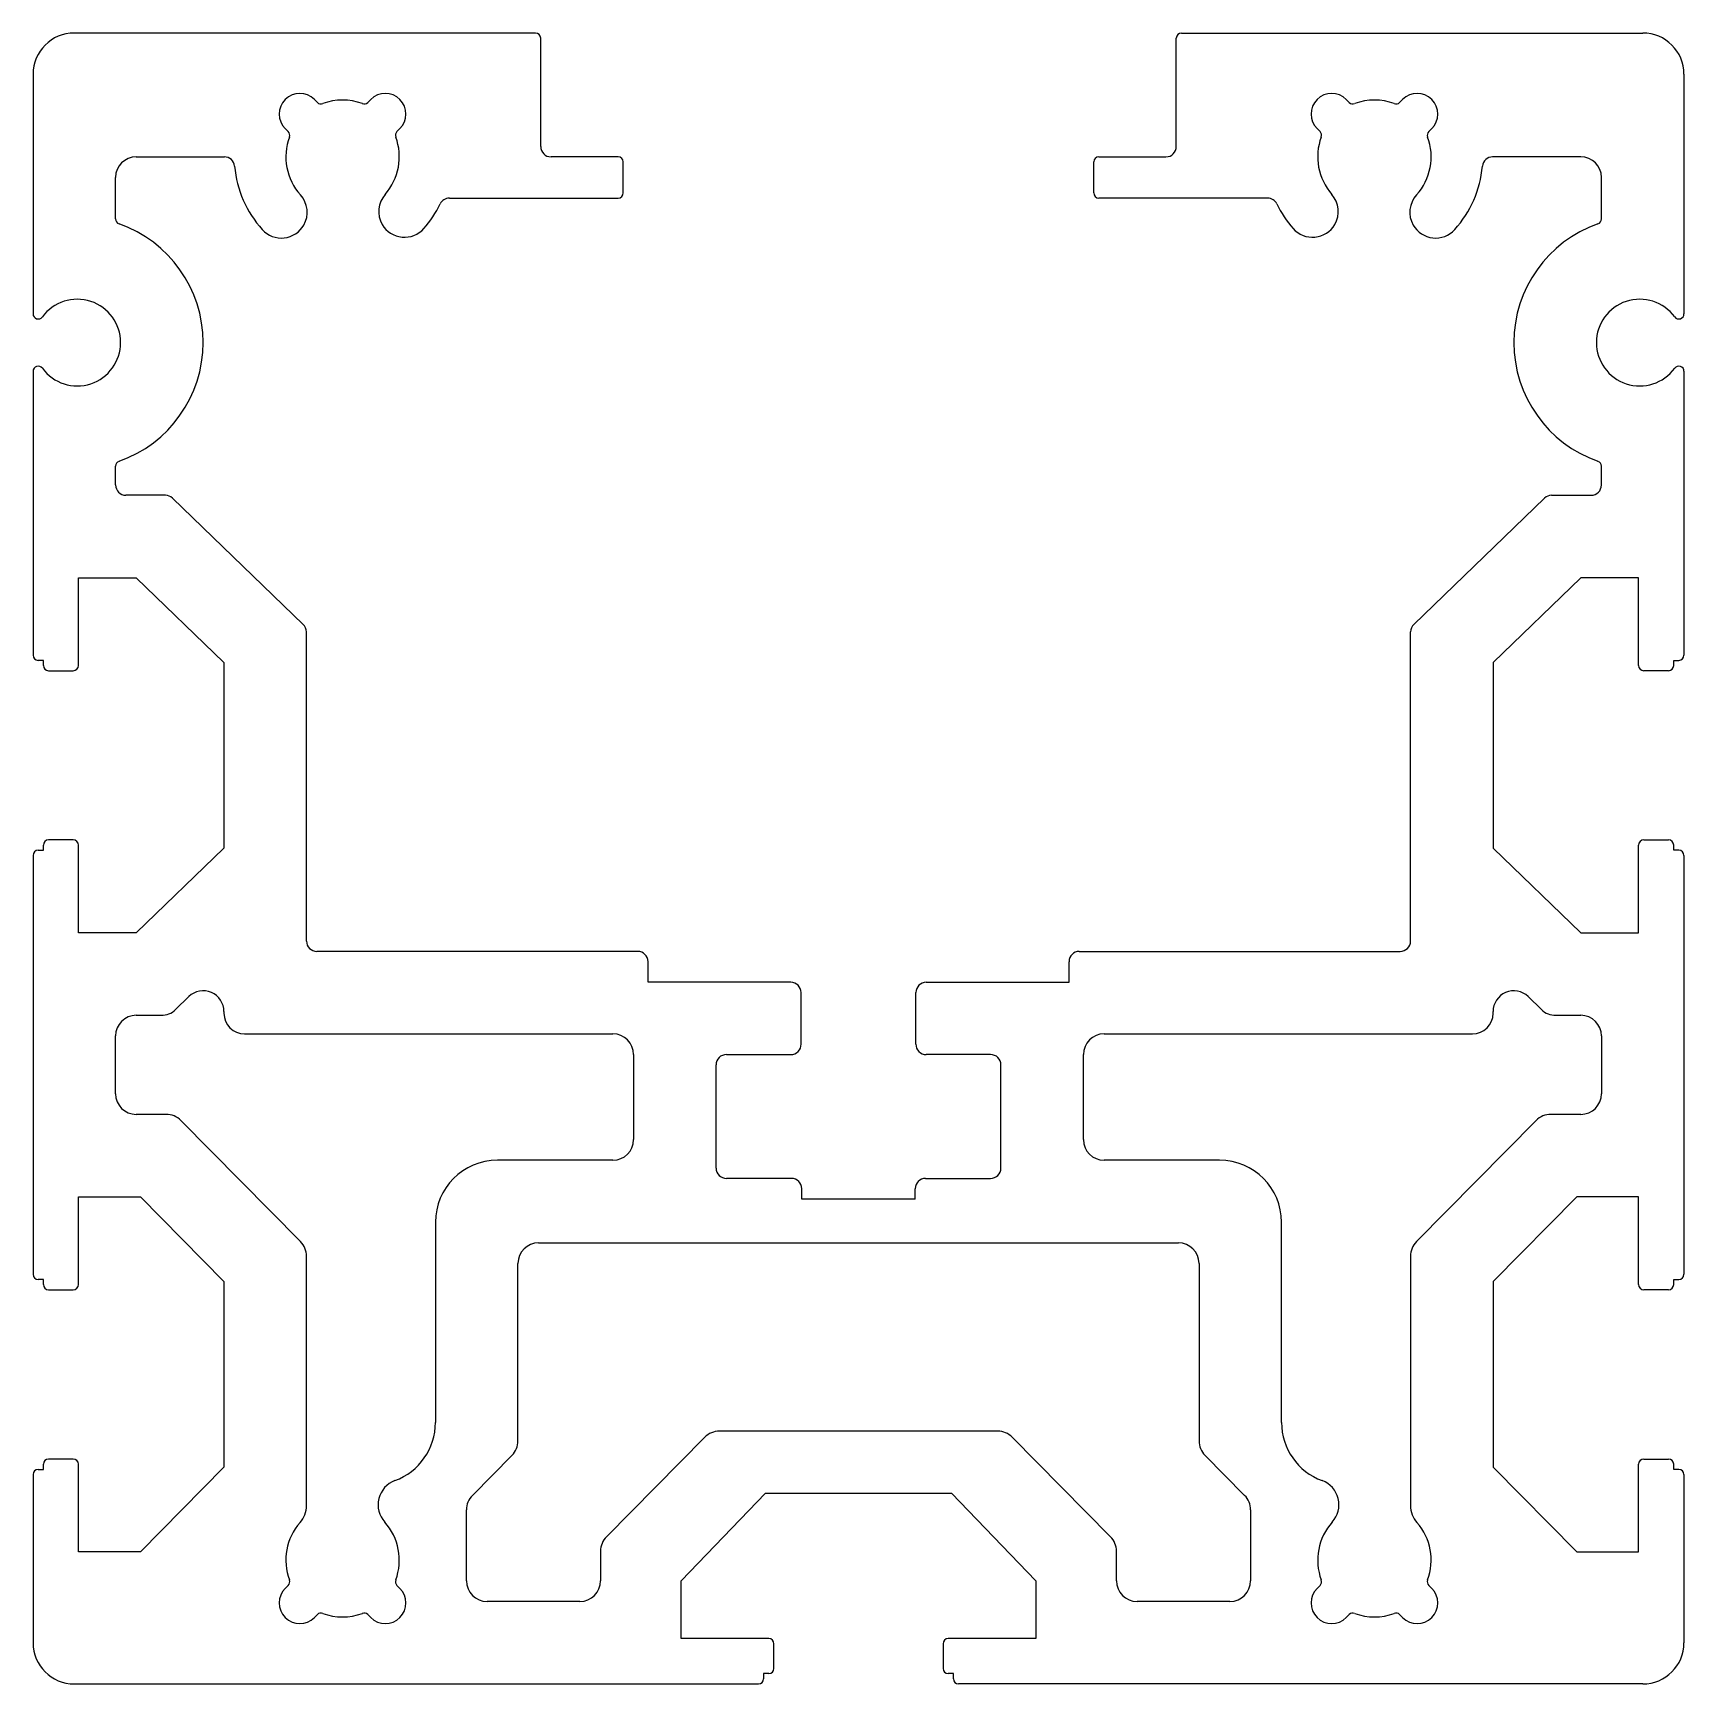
# Model space of a CAD drawing. Extents: x 2093.8 to 2173.8, y 1973.9 to 2053.9.
import ezdxf

# ---------------------------------------------------------------- set-up
doc = ezdxf.new("R2010")
doc.units = 0
doc.layers.get('0').update_dxf_attribs({"linetype": 'CONTINUOUS'})

msp = doc.modelspace()

# ---------------------------------------------------------------- linework, layer by layer
for p, q in [((2118.135, 2053.862), (2095.785, 2053.862)), ((2118.385, 2048.362), (2118.385, 2053.612)), ((2149.185, 2048.362), (2149.185, 2053.612)), ((2149.435, 2053.862), (2171.785, 2053.862)), ((2093.785, 2051.862), (2093.785, 2040.254)), ((2173.785, 2051.862), (2173.785, 2040.254)), ((2107.563, 2050.497), (2107.42, 2050.641)), ((2110.006, 2050.497), (2110.15, 2050.641)), ((2157.563, 2050.497), (2157.42, 2050.641)), ((2160.006, 2050.497), (2160.15, 2050.641)), ((2106.149, 2049.083), (2106.005, 2049.227)), ((2111.42, 2049.083), (2111.564, 2049.227)), ((2156.149, 2049.083), (2156.005, 2049.227)), ((2161.42, 2049.083), (2161.564, 2049.227)), ((2098.785, 2047.862), (2103.057, 2047.862)), ((2122.135, 2047.862), (2118.885, 2047.862)), ((2122.385, 2046.112), (2122.385, 2047.612)), ((2145.185, 2046.112), (2145.185, 2047.612)), ((2145.435, 2047.862), (2148.685, 2047.862)), ((2168.785, 2047.862), (2164.513, 2047.862)), ((2097.785, 2044.852), (2097.785, 2046.862)), ((2169.785, 2044.852), (2169.785, 2046.862)), ((2113.963, 2045.862), (2122.135, 2045.862)), ((2153.607, 2045.862), (2145.435, 2045.862)), ((2093.785, 2037.469), (2093.785, 2023.712)), ((2173.785, 2037.469), (2173.785, 2023.712)), ((2097.785, 2031.962), (2097.785, 2032.871)), ((2169.785, 2031.962), (2169.785, 2032.871)), ((2100.198, 2031.462), (2098.285, 2031.462)), ((2106.882, 2025.208), (2100.545, 2031.321)), ((2160.688, 2025.208), (2167.025, 2031.321)), ((2167.372, 2031.462), (2169.285, 2031.462)), ((2095.985, 2023.212), (2095.985, 2027.462)), ((2095.985, 2027.462), (2098.785, 2027.462)), ((2098.785, 2027.462), (2103.035, 2023.362)), ((2168.785, 2027.462), (2164.535, 2023.362)), ((2171.585, 2027.462), (2168.785, 2027.462)), ((2171.585, 2023.212), (2171.585, 2027.462)), ((2107.035, 2009.862), (2107.035, 2024.848)), ((2160.535, 2009.862), (2160.535, 2024.848)), ((2094.285, 2023.462), (2094.035, 2023.462)), ((2094.285, 2023.212), (2094.285, 2023.462)), ((2103.035, 2023.362), (2103.035, 2014.362)), ((2164.535, 2023.362), (2164.535, 2014.362)), ((2173.285, 2023.212), (2173.285, 2023.462)), ((2173.285, 2023.462), (2173.535, 2023.462)), ((2094.535, 2022.962), (2095.735, 2022.962)), ((2173.035, 2022.962), (2171.835, 2022.962)), ((2094.285, 2014.262), (2094.285, 2014.512)), ((2095.735, 2014.762), (2094.535, 2014.762)), ((2095.985, 2010.262), (2095.985, 2014.512)), ((2171.585, 2010.262), (2171.585, 2014.512)), ((2171.835, 2014.762), (2173.035, 2014.762)), ((2173.285, 2014.262), (2173.285, 2014.512)), ((2093.785, 2014.012), (2093.785, 1993.712)), ((2094.035, 2014.262), (2094.285, 2014.262)), ((2103.035, 2014.362), (2098.785, 2010.262)), ((2164.535, 2014.362), (2168.785, 2010.262)), ((2173.535, 2014.262), (2173.285, 2014.262)), ((2173.785, 2014.012), (2173.785, 1993.712)), ((2098.785, 2010.262), (2095.985, 2010.262)), ((2168.785, 2010.262), (2171.585, 2010.262)), ((2123.085, 2009.362), (2107.535, 2009.362)), ((2123.585, 2007.862), (2123.585, 2008.862)), ((2143.985, 2007.862), (2143.985, 2008.862)), ((2144.485, 2009.362), (2160.035, 2009.362)), ((2130.501, 2007.862), (2123.585, 2007.862)), ((2131.007, 2004.863), (2131.001, 2007.363)), ((2136.562, 2004.863), (2136.569, 2007.363)), ((2137.069, 2007.862), (2143.985, 2007.862)), ((2100.69, 2006.542), (2101.34, 2007.169)), ((2103.035, 2006.449), (2103.035, 2006.362)), ((2164.535, 2006.362), (2164.535, 2006.449)), ((2166.229, 2007.169), (2166.879, 2006.542)), ((2098.785, 2006.262), (2099.996, 2006.262)), ((2167.574, 2006.262), (2168.785, 2006.262)), ((2097.785, 2002.462), (2097.785, 2005.262)), ((2104.035, 2005.362), (2121.885, 2005.362)), ((2145.685, 2005.362), (2163.535, 2005.362)), ((2169.785, 2005.262), (2169.785, 2002.462)), ((2122.885, 2004.362), (2122.885, 2000.238)), ((2127.385, 2004.362), (2130.507, 2004.362)), ((2140.185, 2004.362), (2137.062, 2004.362)), ((2144.685, 2000.238), (2144.685, 2004.362)), ((2126.885, 1998.862), (2126.885, 2003.862)), ((2140.685, 1998.862), (2140.685, 2003.862)), ((2100.238, 2001.462), (2098.785, 2001.462)), ((2106.746, 1995.296), (2100.95, 2001.164)), ((2166.62, 2001.164), (2160.823, 1995.296)), ((2168.785, 2001.462), (2167.331, 2001.462)), ((2121.885, 1999.238), (2116.285, 1999.238)), ((2151.285, 1999.238), (2145.685, 1999.238)), ((2130.535, 1998.362), (2127.385, 1998.362)), ((2131.035, 1997.362), (2131.035, 1997.862)), ((2136.535, 1997.362), (2136.535, 1997.862)), ((2137.035, 1998.362), (2140.185, 1998.362)), ((2095.985, 1993.212), (2095.985, 1997.462)), ((2095.985, 1997.462), (2098.985, 1997.462)), ((2098.985, 1997.462), (2103.035, 1993.362)), ((2136.535, 1997.362), (2131.035, 1997.362)), ((2168.585, 1997.462), (2164.535, 1993.362)), ((2171.585, 1997.462), (2168.585, 1997.462)), ((2171.585, 1993.212), (2171.585, 1997.462)), ((2113.285, 1996.238), (2113.285, 1986.532)), ((2154.285, 1986.532), (2154.285, 1996.238)), ((2118.285, 1995.238), (2149.285, 1995.238)), ((2107.035, 1982.507), (2107.035, 1994.593)), ((2160.535, 1994.593), (2160.535, 1982.507)), ((2117.285, 1985.648), (2117.285, 1994.238)), ((2150.285, 1994.238), (2150.285, 1985.648)), ((2094.285, 1993.462), (2094.035, 1993.462)), ((2094.285, 1993.212), (2094.285, 1993.462)), ((2094.535, 1992.962), (2095.735, 1992.962)), ((2103.035, 1993.362), (2103.035, 1984.362)), ((2164.535, 1993.362), (2164.535, 1984.362)), ((2173.035, 1992.962), (2171.835, 1992.962)), ((2173.285, 1993.212), (2173.285, 1993.462)), ((2173.285, 1993.462), (2173.535, 1993.462)), ((2126.332, 1985.814), (2121.573, 1980.996)), ((2140.526, 1986.112), (2127.044, 1986.112)), ((2145.996, 1980.996), (2141.237, 1985.814)), ((2115.073, 1982.999), (2116.996, 1984.946)), ((2150.573, 1984.946), (2152.496, 1982.999)), ((2093.785, 1984.012), (2093.785, 1975.862)), ((2094.035, 1984.262), (2094.285, 1984.262)), ((2094.285, 1984.262), (2094.285, 1984.512)), ((2095.735, 1984.762), (2094.535, 1984.762)), ((2095.985, 1980.262), (2095.985, 1984.512)), ((2103.035, 1984.362), (2098.985, 1980.262)), ((2164.535, 1984.362), (2168.585, 1980.262)), ((2171.585, 1980.262), (2171.585, 1984.512)), ((2171.835, 1984.762), (2173.035, 1984.762)), ((2173.285, 1984.262), (2173.285, 1984.512)), ((2173.535, 1984.262), (2173.285, 1984.262)), ((2173.785, 1984.012), (2173.785, 1975.862)), ((2125.185, 1978.862), (2129.285, 1983.112)), ((2129.285, 1983.112), (2138.285, 1983.112)), ((2138.285, 1983.112), (2142.385, 1978.862)), ((2114.785, 1978.862), (2114.785, 1982.296)), ((2152.785, 1982.296), (2152.785, 1978.862)), ((2098.985, 1980.262), (2095.985, 1980.262)), ((2121.285, 1980.293), (2121.285, 1978.862)), ((2146.285, 1978.862), (2146.285, 1980.293)), ((2168.585, 1980.262), (2171.585, 1980.262)), ((2106.005, 1978.496), (2106.149, 1978.64)), ((2111.42, 1978.64), (2111.564, 1978.496)), ((2125.185, 1976.062), (2125.185, 1978.862)), ((2142.385, 1978.862), (2142.385, 1976.062)), ((2156.005, 1978.496), (2156.149, 1978.64)), ((2161.42, 1978.64), (2161.564, 1978.496)), ((2120.285, 1977.862), (2115.785, 1977.862)), ((2151.785, 1977.862), (2147.285, 1977.862)), ((2107.563, 1977.226), (2107.42, 1977.082)), ((2110.15, 1977.082), (2110.006, 1977.226)), ((2157.563, 1977.226), (2157.42, 1977.082)), ((2160.15, 1977.082), (2160.006, 1977.226)), ((2129.435, 1976.062), (2125.185, 1976.062)), ((2142.385, 1976.062), (2138.135, 1976.062)), ((2129.685, 1974.612), (2129.685, 1975.812)), ((2137.885, 1975.812), (2137.885, 1974.612)), ((2095.785, 1973.862), (2128.935, 1973.862)), ((2129.185, 1974.362), (2129.185, 1974.112)), ((2129.435, 1974.362), (2129.185, 1974.362)), ((2138.385, 1974.362), (2138.135, 1974.362)), ((2138.385, 1974.112), (2138.385, 1974.362)), ((2171.785, 1973.862), (2138.635, 1973.862))]:
    msp.add_line(p, q)
for centre, radius, start, end in [((2095.785, 2051.862), 2, 90, 180), ((2118.135, 2053.612), 0.25, 0, 90), ((2149.435, 2053.612), 0.25, 90, 180), ((2171.785, 2051.862), 2, 0, 90), ((2106.713, 2049.934), 1, 45, 225), ((2107.74, 2050.674), 0.25, 225, 290.37568), ((2108.785, 2047.862), 2.75, 69.62432, 110.37568), ((2109.829, 2050.674), 0.25, 249.62432, 315), ((2110.857, 2049.934), 1, 315, 135), ((2156.713, 2049.934), 1, 45, 225), ((2157.74, 2050.674), 0.25, 225, 290.37568), ((2158.785, 2047.862), 2.75, 69.62432, 110.37568), ((2159.829, 2050.674), 0.25, 249.62432, 315), ((2160.857, 2049.934), 1, 315, 135), ((2108.785, 2047.862), 2.75, 159.62432, 222.17915), ((2105.972, 2048.906), 0.25, 339.62432, 45), ((2108.785, 2047.862), 2.75, 318.59907, 20.37568), ((2111.597, 2048.906), 0.25, 135, 200.37568), ((2158.785, 2047.862), 2.75, 159.62432, 221.40093), ((2155.972, 2048.906), 0.25, 339.62432, 45), ((2158.785, 2047.862), 2.75, 317.82085, 20.37568), ((2161.597, 2048.906), 0.25, 135, 200.37568), ((2118.885, 2048.362), 0.5, 180, 270), ((2148.685, 2048.362), 0.5, 270, 0), ((2098.785, 2046.862), 1, 90, 180), ((2103.057, 2047.362), 0.5, 4.98854, 90), ((2108.785, 2047.862), 5.25, 184.98854, 222.17915), ((2122.135, 2047.612), 0.25, 0, 90), ((2145.435, 2047.612), 0.25, 90, 180), ((2158.785, 2047.862), 5.25, 317.82085, 355.01146), ((2164.513, 2047.362), 0.5, 90, 175.01146), ((2168.785, 2046.862), 1, 0, 90), ((2105.821, 2045.176), 1.25, 330.38911, 42.17915), ((2111.785, 2045.216), 1.25, 138.59907, 210.38911), ((2113.963, 2045.362), 0.5, 90, 154.22854), ((2122.135, 2046.112), 0.25, 270, 0), ((2145.435, 2046.112), 0.25, 180, 270), ((2153.607, 2045.362), 0.5, 25.77146, 90), ((2155.784, 2045.216), 1.25, 329.61089, 41.40093), ((2161.749, 2045.176), 1.25, 137.82085, 209.61089), ((2098.035, 2044.852), 0.25, 180, 250.6199), ((2108.785, 2047.862), 5.25, 318.59907, 334.22854), ((2158.785, 2047.862), 5.25, 205.77146, 221.40093), ((2169.535, 2044.852), 0.25, 289.3801, 360), ((2095.928, 2038.862), 6.1, 289.3801, 70.6199), ((2105.821, 2045.176), 1.25, 222.17915, 330.38911), ((2111.785, 2045.216), 1.25, 210.38911, 318.59907), ((2155.784, 2045.216), 1.25, 221.40093, 329.61089), ((2161.749, 2045.176), 1.25, 209.61089, 317.82085), ((2171.642, 2038.862), 6.1, 109.3801, 250.6199), ((2095.928, 2038.862), 2.1, 216.34422, 143.65578), ((2171.642, 2038.862), 2.1, 36.34422, 323.65578), ((2094.035, 2040.254), 0.25, 180, 323.65578), ((2173.535, 2040.254), 0.25, 216.34422, 0), ((2094.035, 2037.469), 0.25, 36.34422, 180), ((2173.535, 2037.469), 0.25, 0, 143.65578), ((2098.035, 2032.871), 0.25, 109.3801, 180), ((2169.535, 2032.871), 0.25, 0, 70.6199), ((2098.285, 2031.962), 0.5, 180, 270), ((2100.198, 2030.962), 0.5, 46.02915, 90), ((2167.372, 2030.962), 0.5, 90, 133.97085), ((2169.285, 2031.962), 0.5, 270, 0), ((2106.535, 2024.848), 0.5, 0, 46.02915), ((2161.035, 2024.848), 0.5, 133.97085, 180), ((2094.035, 2023.712), 0.25, 180, 270), ((2094.535, 2023.212), 0.25, 180, 270), ((2095.735, 2023.212), 0.25, 270, 360), ((2171.835, 2023.212), 0.25, 180, 270), ((2173.035, 2023.212), 0.25, 270, 0), ((2173.535, 2023.712), 0.25, 270, 0), ((2094.535, 2014.512), 0.25, 90, 180), ((2095.735, 2014.512), 0.25, 0, 90), ((2171.835, 2014.512), 0.25, 90, 180), ((2173.035, 2014.512), 0.25, 0, 90), ((2094.035, 2014.012), 0.25, 90, 180), ((2173.535, 2014.012), 0.25, 0, 90), ((2107.535, 2009.862), 0.5, 180, 270), ((2160.035, 2009.862), 0.5, 270, 360), ((2123.085, 2008.862), 0.5, 0, 90), ((2144.485, 2008.862), 0.5, 90, 180), ((2102.035, 2006.449), 1, 0, 133.97085), ((2130.501, 2007.362), 0.5, 0.1432, 90), ((2137.069, 2007.362), 0.5, 90, 179.8568), ((2165.535, 2006.449), 1, 46.02915, 180), ((2099.996, 2007.262), 1, 270, 313.97085), ((2167.574, 2007.262), 1, 226.02915, 270), ((2098.785, 2005.262), 1, 90, 180), ((2104.035, 2006.362), 1, 180, 270), ((2163.535, 2006.362), 1, 270, 360), ((2168.785, 2005.262), 1, 0, 90), ((2121.885, 2004.362), 1, 0, 90), ((2130.507, 2004.862), 0.5, 270, 0.1432), ((2137.062, 2004.862), 0.5, 179.8568, 270), ((2145.685, 2004.362), 1, 90, 180), ((2127.385, 2003.862), 0.5, 90, 180), ((2140.185, 2003.862), 0.5, 0, 90), ((2098.785, 2002.462), 1, 180, 270), ((2168.785, 2002.462), 1, 270, 360), ((2100.238, 2000.462), 1, 44.6485, 90), ((2167.331, 2000.462), 1, 90, 135.3515), ((2121.885, 2000.238), 1, 270, 360), ((2145.685, 2000.238), 1, 180, 270), ((2116.285, 1996.238), 3, 90, 180), ((2151.285, 1996.238), 3, 0, 90), ((2127.385, 1998.862), 0.5, 180, 270), ((2140.185, 1998.862), 0.5, 270, 360), ((2130.535, 1997.862), 0.5, 0, 90), ((2137.035, 1997.862), 0.5, 90, 180), ((2106.035, 1994.593), 1, 0, 44.6485), ((2118.285, 1994.238), 1, 90, 180), ((2149.285, 1994.238), 1, 0, 90), ((2161.535, 1994.593), 1, 135.3515, 180), ((2094.035, 1993.712), 0.25, 180, 270), ((2173.535, 1993.712), 0.25, 270, 360), ((2094.535, 1993.212), 0.25, 180, 270), ((2095.735, 1993.212), 0.25, 270, 0), ((2171.835, 1993.212), 0.25, 180, 270), ((2173.035, 1993.212), 0.25, 270, 360), ((2110.285, 1986.532), 3, 290.20492, 0), ((2157.285, 1986.532), 3, 180, 249.79508), ((2116.285, 1985.648), 1, 315.35587, 360), ((2127.044, 1985.112), 1, 90, 135.35587), ((2140.526, 1985.112), 1, 44.64413, 90), ((2151.285, 1985.648), 1, 180, 224.64413), ((2094.035, 1984.012), 0.25, 90, 180), ((2094.535, 1984.512), 0.25, 90, 180), ((2095.735, 1984.512), 0.25, 0, 90), ((2171.835, 1984.512), 0.25, 90, 180), ((2173.035, 1984.512), 0.25, 0, 90), ((2173.535, 1984.012), 0.25, 0, 90), ((2111.753, 1982.543), 1.25, 110.20492, 222.10093), ((2155.817, 1982.543), 1.25, 317.89907, 69.79508), ((2105.785, 1982.507), 1.25, 318.59038, 0), ((2115.785, 1982.296), 1, 135.35587, 180), ((2151.785, 1982.296), 1, 0, 44.64413), ((2161.785, 1982.507), 1.25, 180, 221.40962), ((2108.785, 1979.862), 2.75, 138.59038, 200.37568), ((2108.785, 1979.862), 2.75, 339.62432, 42.10093), ((2158.785, 1979.862), 2.75, 137.89907, 200.37568), ((2158.785, 1979.862), 2.75, 339.62432, 41.40962), ((2122.285, 1980.293), 1, 135.35587, 180), ((2145.285, 1980.293), 1, 0, 44.64413), ((2106.713, 1977.789), 1, 135, 315), ((2105.972, 1978.817), 0.25, 315, 20.37568), ((2110.857, 1977.789), 1, 225, 45), ((2111.597, 1978.817), 0.25, 159.62432, 225), ((2115.785, 1978.862), 1, 180, 270), ((2120.285, 1978.862), 1, 270, 360), ((2147.285, 1978.862), 1, 180, 270), ((2151.785, 1978.862), 1, 270, 360), ((2156.713, 1977.789), 1, 135, 315), ((2155.972, 1978.817), 0.25, 315, 20.37568), ((2160.857, 1977.789), 1, 225, 45), ((2161.597, 1978.817), 0.25, 159.62432, 225), ((2107.74, 1977.049), 0.25, 69.62432, 135), ((2108.785, 1979.862), 2.75, 249.62432, 290.37568), ((2109.829, 1977.049), 0.25, 45, 110.37568), ((2157.74, 1977.049), 0.25, 69.62432, 135), ((2158.785, 1979.862), 2.75, 249.62432, 290.37568), ((2159.829, 1977.049), 0.25, 45, 110.37568), ((2129.435, 1975.812), 0.25, 0, 90), ((2138.135, 1975.812), 0.25, 90, 180), ((2095.785, 1975.862), 2, 180, 270), ((2171.785, 1975.862), 2, 270, 0), ((2129.435, 1974.612), 0.25, 270, 360), ((2138.135, 1974.612), 0.25, 180, 270), ((2128.935, 1974.112), 0.25, 270, 360), ((2138.635, 1974.112), 0.25, 180, 270)]:
    msp.add_arc(centre, radius, start, end)

doc.saveas('drawing.dxf')
